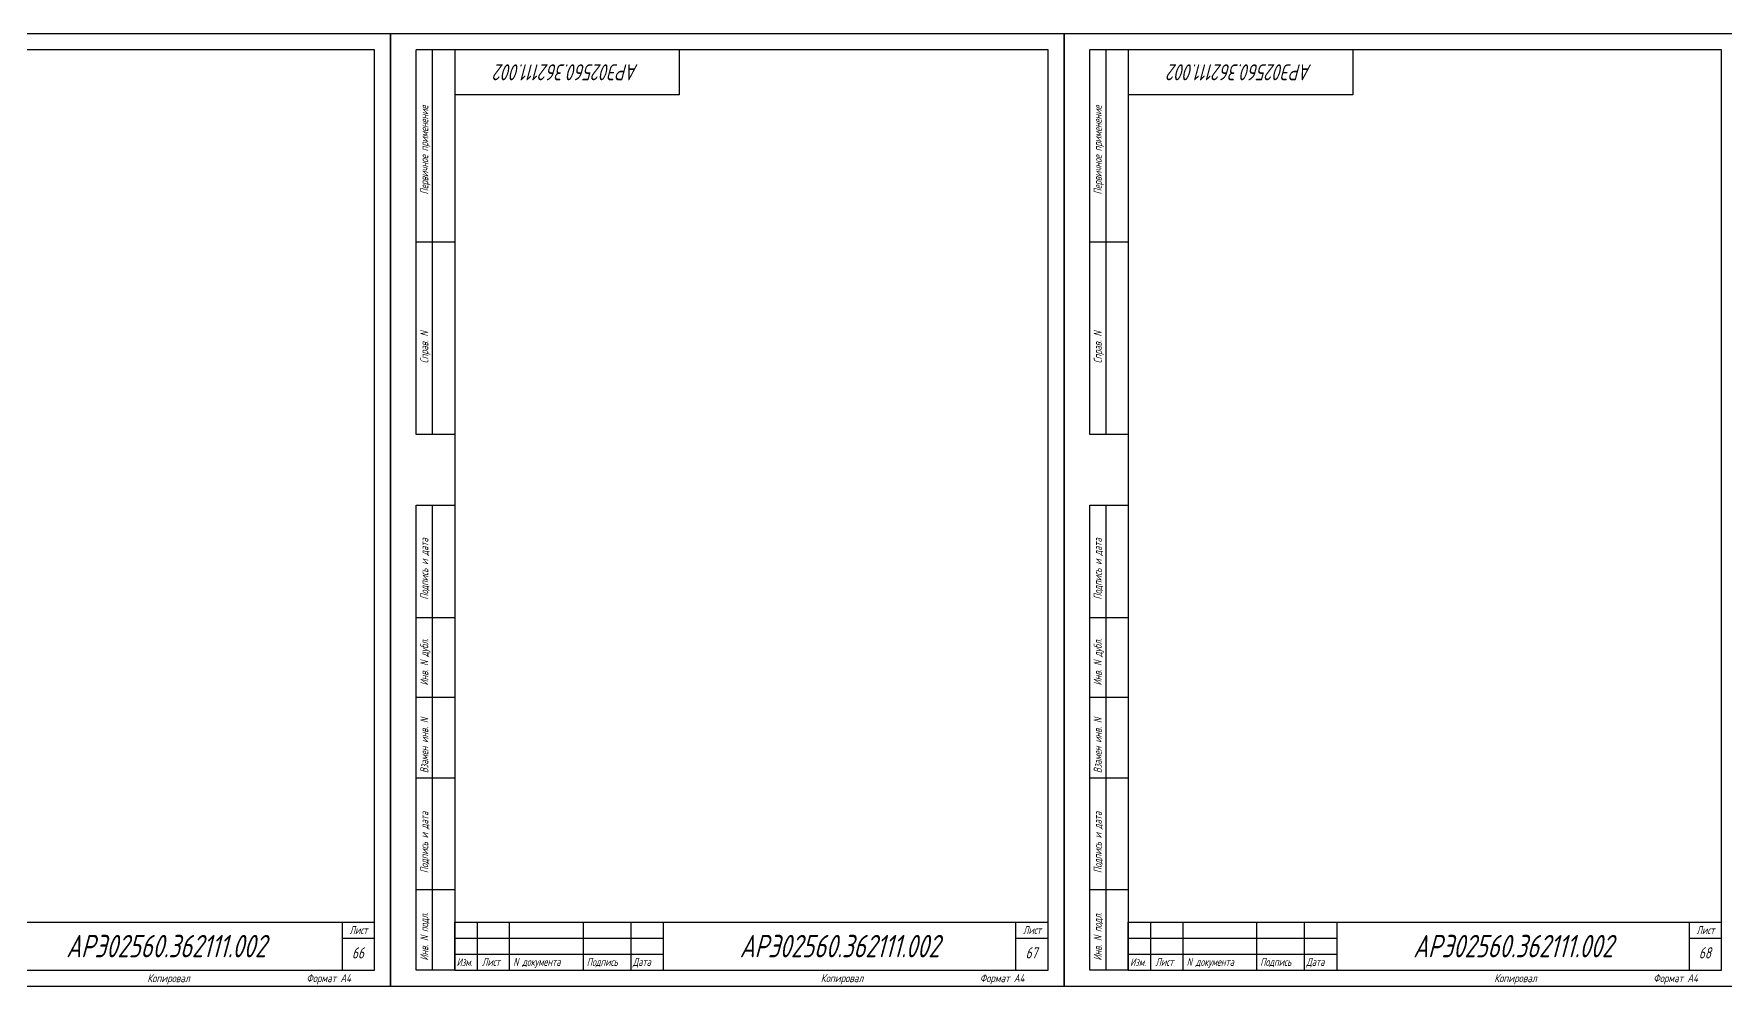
# Model space of a CAD drawing. Header units: millimetres. Extents: x 39382 to 343910, y -39675 to -15315.
# Drawn here: x 185297 to 190571, y -22234 to -19264 of the extents above; entities that cross this region are included whole.
import ezdxf
from ezdxf.enums import TextEntityAlignment as Align

# ---------------------------------------------------------------- set-up
doc = ezdxf.new("R2010")
doc.units = ezdxf.units.MM
doc.layers.add('Frame', color=6, linetype='Continuous')
doc.styles.add('PB_TEXT', font='romans.shx', dxfattribs={"width": 0.7, "oblique": 15})
doc.styles.add('ГОСТ', font='ГОСТ тип А.ttf', dxfattribs={"oblique": 15})

# ---------------------------------------------------------------- blocks, each defined once
blk = doc.blocks.new('stamp-side-01')
at = {"layer": 'Frame'}
for p, q in [((-12, 0), (-12, 145)), ((-12, 145), (0, 145)), ((-12, 110), (0, 110)), ((0, 85), (-12, 85)), ((-12, 60), (0, 60)), ((0, 25), (-12, 25)), ((0, 0), (-12, 0))]:
    blk.add_line(p, q, dxfattribs=at)
at = {"layer": 'Frame', "color": 7}
blk.add_line((-7, 145), (-7, 0), dxfattribs=at)
at = {"layer": 'Frame', "color": 7, "style": 'PB_TEXT', "oblique": 15, "width": 0.7}
for s, p in [('Подпись и дата', (-8.25, 115.55)), ('Инв. N дубл.', (-8.25, 88.76)), ('Взамен инв. N', (-8.25, 61.42)), ('Подпись и дата', (-8.25, 30.25)), ('Инв. N подл.', (-8.25, 2.97))]:
    blk.add_text(s, height=2.5, rotation=90, dxfattribs=at).set_placement(p)
blk = doc.blocks.new('stamp-side-02')
at = {"layer": 'Frame'}
for p, q in [((0, 287), (-12, 287)), ((-12, 167), (-12, 287)), ((0, 227), (-12, 227)), ((0, 167), (-12, 167))]:
    blk.add_line(p, q, dxfattribs=at)
at = {"layer": 'Frame', "color": 7}
blk.add_line((-7, 287), (-7, 167), dxfattribs=at)
at = {"layer": 'Frame'}
blk.add_blockref('stamp-side-01', (0, 0), dxfattribs=at)
at = {"layer": 'Frame', "color": 7, "style": 'PB_TEXT', "oblique": 15, "width": 0.7}
for s, p in [('Первичное применение', (-8.25, 241.89)), ('Справ. N', (-8.25, 189.23))]:
    blk.add_text(s, height=2.5, rotation=90, dxfattribs=at).set_placement(p)
blk = doc.blocks.new('stamp-small-01')
at = {"layer": 'Frame'}
for p, q in [((-185, 15), (0, 15)), ((-185, 0), (-185, 15)), ((-178, 15), (-178, 0)), ((-168, 15), (-168, 0)), ((-145, 15), (-145, 0)), ((-130, 0), (-130, 15)), ((-120, 15), (-120, 0)), ((-10, 0), (-10, 15)), ((-185, 5), (-120, 5))]:
    blk.add_line(p, q, dxfattribs=at)
at = {"layer": 'Frame', "color": 7}
for p, q in [((-185, 10), (-120, 10)), ((-10, 10), (0, 10))]:
    blk.add_line(p, q, dxfattribs=at)
at = {"layer": 'Frame', "color": 7, "style": 'PB_TEXT', "oblique": 15, "width": 0.7}
blk.add_text('Лист', height=2.5, dxfattribs=at).set_placement((-4.99, 11.25), align=Align.CENTER)
for s, p in [('Изм.', (-184.42, 1.25)), ('Лист', (-176.51, 1.32)), ('N документа', (-166.77, 1.32)), ('Подпись', (-143.84, 1.32)), ('Дата', (-129.46, 1.32))]:
    blk.add_text(s, height=2.5, dxfattribs=at).set_placement(p)
blk = doc.blocks.new('A$C604D77A7')
at = {"color": 7}
for points in [[(0, 0), (2100, 0), (2100, 2970), (0, 2970)], [(200, 50), (2050, 50), (2050, 2920), (200, 2920)]]:
    blk.add_lwpolyline(points, close=True, dxfattribs=at)
blk.add_lwpolyline([(900, 2920), (900, 2780), (200, 2780)], dxfattribs=at)
at = {"color": 7, "xscale": 10, "yscale": 10, "zscale": 10}
for name, p in [('stamp-side-02', (200, 50)), ('stamp-small-01', (2050, 50))]:
    blk.add_blockref(name, p, dxfattribs=at)
at = {"color": 7, "style": 'ГОСТ', "oblique": 15}
for s, p in [('Копировал', (1407.6, 12.5)), ('Формат А4', (1906.9, 12.5))]:
    blk.add_text(s, height=25, dxfattribs=at).set_placement(p, align=Align.CENTER)

msp = doc.modelspace()

# ---------------------------------------------------------------- block references
at = {"color": 1}
for p in [(184309.61, -22234.23), (186409.61, -22234.23), (188509.61, -22234.23)]:
    msp.add_blockref('A$C604D77A7', p, dxfattribs=at)

# ---------------------------------------------------------------- texts
at = {"color": 7, "style": 'PB_TEXT', "oblique": 15, "width": 0.7}
for p in [(186959.61, -19384.23), (189059.61, -19384.23)]:
    msp.add_attdef('АРЭ02560.362111.002', text='', height=50, rotation=180, dxfattribs=at).set_placement(p, align=Align.MIDDLE_CENTER)
for p in [(185709.61, -22109.23), (187809.61, -22109.23), (189909.61, -22109.23)]:
    msp.add_attdef('АРЭ02560.362111.002', text='', height=70, dxfattribs=at).set_placement(p, align=Align.MIDDLE_CENTER)
for tag, p in [('66', (186307.86, -22147.73)), ('67', (188407.86, -22147.73)), ('68', (190507.86, -22147.73))]:
    msp.add_attdef(tag, text='', height=35, dxfattribs=at).set_placement(p, align=Align.CENTER)

doc.saveas('drawing.dxf')
